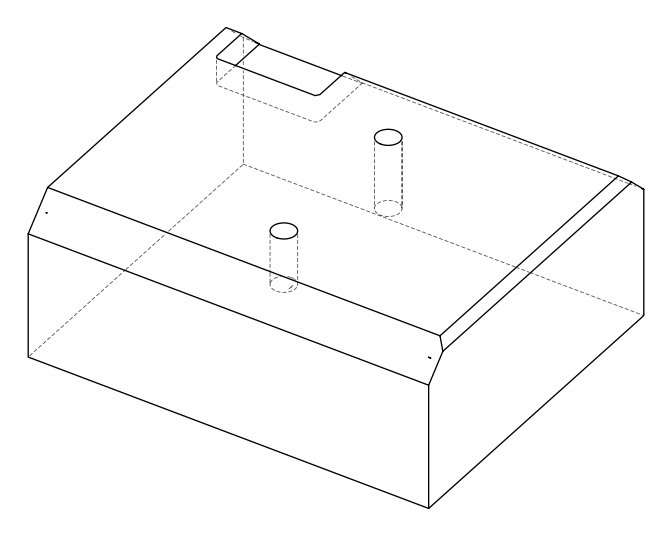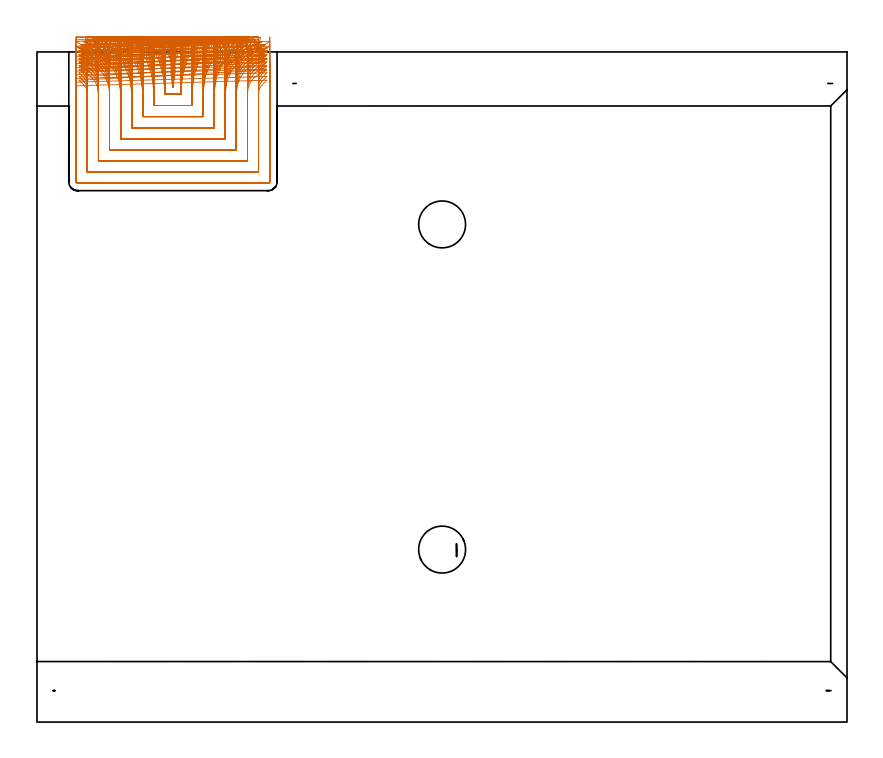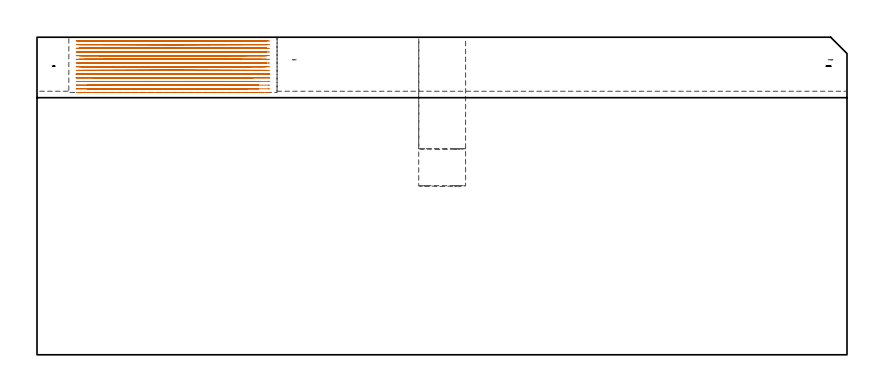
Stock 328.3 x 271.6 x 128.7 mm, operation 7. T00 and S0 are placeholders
(PLAN: 7 operations, 2 tool changes, 101.4 min)
(1 INDEXABLE_INSERT_DRILL_BLIND_HOLE_FROM_SOLID | STEP1POCKET | NXT0302_009 | 0.19 min | 12824 mm3)
(2 INDEXABLE_INSERT_DRILL_BLIND_HOLE_FROM_SOLID_1 | STEP1POCKET_1 | NXT0302_009 | 0.25 min | 17071 mm3)
(3 AREA_MILL | FG_CHAMFER_SURFACE | UGT0205_001 | 1.17 min | 5029 mm3)
(4 AREA_MILL_1 | FG_CHAMFER_SURFACE_1 | UGT0205_001 | 15.08 min | 57332 mm3)
(5 AREA_MILL_2 | FG_CHAMFER_SURFACE_2 | UGT0205_001 | 5.74 min | 5185 mm3)
(6 AREA_MILL_3 | FG_CHAMFER_SURFACE_3 | UGT0205_001 | 23.95 min | 98334 mm3)
(7 MILL_SLOT | SLOT_PARTIAL_RECTANGULAR | UGT0201_014 | Follow Part, ap 1.5, ae 75% | 55.04 min | 102277 mm3)
(TOOL NXT0302_009 | Index. Insert Drill 19mm [880-D1900L25-05] | D19 PA176 FL95 Z2)
(TOOL UGT0205_001 | Chamfer Mill 20 x 3 x 45 deg. | D20 FL50 Z2)
(TOOL UGT0201_014 | End mill 6 mm | D6 FL24 Z4)
(OP 7 MILL_SLOT)
G17 G21 G94 G90
T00 M6
G54
G17 G0 G90 X49.81 Y277.22 S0 M3
G43 Z138.7 H0
Z127.207
G94 G1 X51.271 Y274.6 F250.
G2 X55.101 Y265.05 R40.5 F500.
G1 X55.1 Y260.184
X55.101 Y265.05
G2 X58.932 Y274.6 R40.5
G1 X60.394 Y277.22 F250.
X44.37 Y277.11
X46.014 Y274.6
G2 X51.9 Y254.874 R36. F500.
G1 Y254.4
X58.3
Y254.868
G2 X64.189 Y274.6 R36.
G1 X65.834 Y277.109 F250.
X38.58 Y276.939
X40.458 Y274.6
G2 X47.4 Y254.874 R31.5 F500.
G1 Y249.9
X62.8
Y254.868
G2 X69.746 Y274.6 R31.5
G1 X71.625 Y276.938 F250.
X32.144 Y276.648
X34.335 Y274.6
G2 X42.9 Y254.874 R27. F500.
G1 Y245.4
X67.3
Y254.868
G2 X75.871 Y274.6 R27.
G1 X78.063 Y276.648 F250.
X24.092 Y276.043
X26.722 Y274.6
G2 X38.4 Y254.874 R22.5 F500.
G1 Y240.9
X71.8
Y254.868
G2 X83.488 Y274.6 R22.5
G1 X86.119 Y276.042 F250.
X17.086 Y273.083 F500.
X20.007 Y272.399 F250.
G2 X33.9 Y254.874 R18. F500.
G1 Y236.4
X76.3
Y254.868
G2 X90.193 Y272.393 R18.
G1 X93.114 Y273.078 F250.
X17.034 Y268.656 F500.
X19.899 Y267.768 F250.
G2 X29.4 Y254.874 R13.5 F500.
G1 Y231.9
X80.8
Y254.868
G2 X90.3 Y267.762 R13.5
G1 X93.165 Y268.651 F250.
X17.212 Y264.269 F500.
X19.9 Y262.936 F250.
G2 X24.9 Y254.874 R9. F500.
G1 Y227.4
X85.3
Y254.868
G2 X90.3 Y262.93 R9.
G1 X92.987 Y264.263 F250.
X17.042 Y260.16 F500.
X19.13 Y258.006 F250.
G2 X20.4 Y254.874 R4.5 F500.
G1 Y222.9
X89.8
Y254.868
G2 X91.071 Y258.002 R4.5
G1 X93.16 Y260.155 F250.
X15.9 Y257.874 F500.
Y254.874 F250.
Y218.9 F500.
G3 X16.4 Y218.4 R0.5
G1 X93.8
G3 X94.3 Y218.9 R0.5
G1 Y254.868
Y257.868 F250.
G0 Z138.7
X50.714 Y277.279
Z125.713
G1 X52.064 Y274.6
G2 X55.101 Y266.544 R40.5 F500.
G1 X55.993 Y263.679
G3 X55.314 Y257.4 R39.
G1 X54.886
G3 X54.209 Y263.679 R39.
X55.993 Y263.679 R3.
G1 X55.101 Y266.544
G2 X58.139 Y274.6 R40.5
G1 X59.49 Y277.279 F250.
X45.422 Y277.187
X46.942 Y274.6
G2 X51.9 Y256.368 R36. F500.
G1 Y254.4
X58.3
Y256.361
G2 X63.262 Y274.6 R36.
G1 X64.782 Y277.187 F250.
X39.851 Y277.046
X41.587 Y274.6
G2 X47.4 Y256.368 R31.5 F500.
G1 Y249.9
X62.8
Y256.361
G2 X68.617 Y274.6 R31.5
G1 X70.354 Y277.046 F250.
X33.789 Y276.813
X35.815 Y274.6
G2 X42.9 Y256.368 R27. F500.
G1 Y245.4
X67.3
Y256.361
G2 X74.391 Y274.6 R27.
G1 X76.418 Y276.812 F250.
X26.654 Y276.358
X29.085 Y274.6
G2 X38.4 Y256.368 R22.5 F500.
G1 Y240.9
X71.8
Y256.361
G2 X81.124 Y274.6 R22.5
G1 X83.556 Y276.357 F250.
X17.868 Y274.51 F500.
X20.757 Y273.7 F250.
G2 X33.9 Y256.368 R18. F500.
G1 Y236.4
X76.3
Y256.361
G2 X89.447 Y273.695 R18.
G1 X92.336 Y274.504 F250.
X17.034 Y270.151 F500.
X19.899 Y269.262 F250.
G2 X29.4 Y256.368 R13.5 F500.
G1 Y231.9
X80.8
Y256.361
G2 X90.3 Y269.255 R13.5
G1 X93.165 Y270.144 F250.
X17.212 Y265.764 F500.
X19.9 Y264.43 F250.
G2 X24.9 Y256.368 R9. F500.
G1 Y227.4
X85.3
Y256.361
G2 X90.3 Y264.424 R9.
G1 X92.987 Y265.757 F250.
X17.042 Y261.654 F500.
X19.131 Y259.501 F250.
G2 X20.4 Y256.368 R4.5 F500.
G1 Y222.9
X89.8
Y256.361
G2 X91.071 Y259.496 R4.5
G1 X93.16 Y261.648 F250.
X15.9 Y259.368 F500.
Y256.368 F250.
Y218.9 F500.
G3 X16.4 Y218.4 R0.5
G1 X93.8
G3 X94.3 Y218.9 R0.5
G1 Y256.361
Y259.361 F250.
G0 Z138.7
X51.539 Y277.332
Z124.22
G1 X52.779 Y274.6
G2 X55.101 Y268.037 R40.5 F500.
G1 X55.993 Y265.172
G3 X55.3 Y257.855 R39.
G1 Y257.4
X54.9
Y257.86
G3 X54.208 Y265.172 R39.
X55.993 Y265.172 R3.
G1 X55.101 Y268.037
G2 X57.424 Y274.6 R40.5
G1 X58.664 Y277.332 F250.
X46.376 Y277.256
X47.771 Y274.6
G2 X51.9 Y257.86 R36. F500.
G1 Y254.4
X58.3
Y257.855
G2 X62.431 Y274.6 R36.
G1 X63.827 Y277.256 F250.
X40.99 Y277.141
X42.584 Y274.6
G2 X47.4 Y257.86 R31.5 F500.
G1 Y249.9
X62.8
Y257.855
G2 X67.619 Y274.6 R31.5
G1 X69.214 Y277.141 F250.
X35.225 Y276.954
X37.085 Y274.6
G2 X42.9 Y257.86 R27. F500.
G1 Y245.4
X67.3
Y257.855
G2 X73.12 Y274.6 R27.
G1 X74.98 Y276.953 F250.
X28.703 Y276.605
X30.934 Y274.6
G2 X38.4 Y257.86 R22.5 F500.
G1 Y240.9
X71.8
Y257.855
G2 X79.272 Y274.6 R22.5
G1 X81.504 Y276.604 F250.
X19.777 Y275.692
X22.564 Y274.581
G2 X33.9 Y257.86 R18. F500.
G1 Y236.4
X76.3
Y257.855
G2 X87.646 Y274.58 R18.
G1 X90.434 Y275.689 F250.
X17.034 Y271.643 F500.
X19.899 Y270.755 F250.
G2 X29.4 Y257.86 R13.5 F500.
G1 Y231.9
X80.8
Y257.855
G2 X90.3 Y270.749 R13.5
G1 X93.165 Y271.638 F250.
X17.212 Y267.256 F500.
X19.899 Y265.923 F250.
G2 X24.9 Y257.86 R9. F500.
G1 Y227.4
X85.3
Y257.855
G2 X90.3 Y265.917 R9.
G1 X92.987 Y267.251 F250.
X17.041 Y263.147 F500.
X19.13 Y260.993 F250.
G2 X20.4 Y257.86 R4.5 F500.
G1 Y222.9
X89.8
Y257.855
G2 X91.071 Y260.989 R4.5
G1 X93.16 Y263.142 F250.
X15.9 Y260.86 F500.
Y257.86 F250.
Y218.9 F500.
G3 X16.4 Y218.4 R0.5
G1 X93.8
G3 X94.3 Y218.9 R0.5
G1 Y257.855
Y260.855 F250.
G0 Z138.7
X52.291 Y277.379
Z122.727
G1 X53.421 Y274.6
G2 X55.101 Y269.53 R40.5 F500.
G1 X55.993 Y266.666
G3 X55.3 Y259.349 R39.
G1 Y257.4
X54.9
Y259.354
G3 X54.208 Y266.666 R39.
X55.993 Y266.666 R3.
G1 X55.101 Y269.53
G2 X56.781 Y274.6 R40.5
G1 X57.911 Y277.379 F250.
X47.242 Y277.318
X48.512 Y274.6
G2 X51.9 Y259.354 R36. F500.
G1 Y254.4
X58.3
Y259.349
G2 X61.69 Y274.6 R36.
G1 X62.961 Y277.317 F250.
X42.013 Y277.225
X43.465 Y274.6
G2 X47.4 Y259.354 R31.5 F500.
G1 Y249.9
X62.8
Y259.349
G2 X66.738 Y274.6 R31.5
G1 X68.191 Y277.225 F250.
X36.489 Y277.076
X38.183 Y274.6
G2 X42.9 Y259.354 R27. F500.
G1 Y245.4
X67.3
Y259.349
G2 X72.02 Y274.6 R27.
G1 X73.715 Y277.076 F250.
X30.414 Y276.806
X32.447 Y274.6
G2 X38.4 Y259.354 R22.5 F500.
G1 Y240.9
X71.8
Y259.349
G2 X77.758 Y274.6 R22.5
G1 X79.791 Y276.806 F250.
X22.927 Y276.195
X25.468 Y274.6
G2 X33.9 Y259.354 R18. F500.
G1 Y236.4
X76.3
Y259.349
G2 X84.74 Y274.6 R18.
G1 X87.282 Y276.193 F250.
X17.104 Y273.131 F500.
X19.965 Y272.227 F250.
G2 X29.4 Y259.354 R13.5 F500.
G1 Y231.9
X80.8
Y259.349
G2 X90.235 Y272.222 R13.5
G1 X93.096 Y273.125 F250.
X17.212 Y268.75 F500.
X19.899 Y267.416 F250.
G2 X24.9 Y259.354 R9. F500.
G1 Y227.4
X85.3
Y259.349
G2 X90.3 Y267.411 R9.
G1 X92.987 Y268.744 F250.
X17.041 Y264.64 F500.
X19.13 Y262.487 F250.
G2 X20.4 Y259.354 R4.5 F500.
G1 Y222.9
X89.8
Y259.349
G2 X91.071 Y262.483 R4.5
G1 X93.16 Y264.635 F250.
X15.9 Y262.354 F500.
Y259.354 F250.
Y218.9 F500.
G3 X16.4 Y218.4 R0.5
G1 X93.8
G3 X94.3 Y218.9 R0.5
G1 Y259.349
Y262.349 F250.
G0 Z138.7
X52.975 Y277.422
Z121.233
G1 X53.993 Y274.6
G2 X55.1 Y271.026 R40.5 F500.
G1 X55.992 Y268.162
G3 X55.3 Y260.848 R39.
G1 Y257.4
X54.9
Y260.847
G3 X54.208 Y268.162 R39.
X55.992 Y268.162 R3.
G1 X55.1 Y271.026
G2 X56.206 Y274.6 R40.5
G1 X57.225 Y277.422 F250.
X48.023 Y277.372
X49.17 Y274.6
G2 X51.9 Y260.847 R36. F500.
G1 Y254.4
X58.3
Y260.848
G2 X61.03 Y274.6 R36.
G1 X62.176 Y277.372 F250.
X42.929 Y277.299
X44.239 Y274.6
G2 X47.4 Y260.847 R31.5 F500.
G1 Y249.9
X62.8
Y260.848
G2 X65.961 Y274.6 R31.5
G1 X67.27 Y277.299 F250.
X37.607 Y277.182
X39.135 Y274.6
G2 X42.9 Y260.847 R27. F500.
G1 Y245.4
X67.3
Y260.848
G2 X71.065 Y274.6 R27.
G1 X72.593 Y277.182 F250.
X31.874 Y276.974
X33.708 Y274.6
G2 X38.4 Y260.847 R22.5 F500.
G1 Y240.9
X71.8
Y260.848
G2 X76.492 Y274.6 R22.5
G1 X78.326 Y276.974 F250.
X25.221 Y276.535
X27.513 Y274.6
G2 X33.9 Y260.847 R18. F500.
G1 Y236.4
X76.3
Y260.848
G2 X82.686 Y274.6 R18.
G1 X84.978 Y276.536 F250.
X17.771 Y274.549 F500.
X20.584 Y273.508 F250.
G2 X29.4 Y260.847 R13.5 F500.
G1 Y231.9
X80.8
Y260.848
G2 X89.615 Y273.509 R13.5
G1 X92.428 Y274.55 F250.
X17.212 Y270.243 F500.
X19.899 Y268.91 F250.
G2 X24.9 Y260.847 R9. F500.
G1 Y227.4
X85.3
Y260.848
G2 X90.3 Y268.91 R9.
G1 X92.987 Y270.243 F250.
X17.041 Y266.134 F500.
X19.13 Y263.98 F250.
G2 X20.4 Y260.847 R4.5 F500.
G1 Y222.9
X89.8
Y260.848
G2 X91.073 Y263.984 R4.5
G1 X93.164 Y266.136 F250.
X15.9 Y263.847 F500.
Y260.847 F250.
Y218.9 F500.
G3 X16.4 Y218.4 R0.5
G1 X93.8
G3 X94.3 Y218.9 R0.5
G1 Y260.848
Y263.848 F250.
G0 Z138.7
X53.589 Y277.459
Z119.74
G1 X54.498 Y274.6
G2 X55.1 Y272.513 R40.5 F500.
G1 X55.992 Y269.649
G3 X55.3 Y262.336 R39.
G1 Y257.4
X54.9
Y262.333
G3 X54.208 Y269.649 R39.
X55.992 Y269.649 R3.
G1 X55.1 Y272.513
G2 X55.702 Y274.6 R40.5
G1 X56.61 Y277.459 F250.
X48.724 Y277.42
X49.746 Y274.6
G2 X51.9 Y262.333 R36. F500.
G1 Y254.4
X58.3
Y262.336
G2 X60.454 Y274.6 R36.
G1 X61.476 Y277.421 F250.
X43.745 Y277.363
X44.913 Y274.6
G2 X47.4 Y262.333 R31.5 F500.
G1 Y249.9
X62.8
Y262.336
G2 X65.286 Y274.6 R31.5
G1 X66.454 Y277.363 F250.
X38.59 Y277.273
X39.953 Y274.6
G2 X42.9 Y262.333 R27. F500.
G1 Y245.4
X67.3
Y262.336
G2 X70.246 Y274.6 R27.
G1 X71.609 Y277.273 F250.
X33.127 Y277.115
X34.762 Y274.6
G2 X38.4 Y262.333 R22.5 F500.
G1 Y240.9
X71.8
Y262.336
G2 X75.436 Y274.6 R22.5
G1 X77.072 Y277.115 F250.
X27.029 Y276.796
X29.073 Y274.6
G2 X33.9 Y262.333 R18. F500.
G1 Y236.4
X76.3
Y262.336
G2 X81.125 Y274.6 R18.
G1 X83.169 Y276.796 F250.
X19.21 Y275.761
X21.898 Y274.428
G2 X29.4 Y262.333 R13.5 F500.
G1 Y231.9
X80.8
Y262.336
G2 X88.299 Y274.429 R13.5
G1 X90.987 Y275.762 F250.
X17.211 Y271.729 F500.
X19.899 Y270.396 F250.
G2 X24.9 Y262.333 R9. F500.
G1 Y227.4
X85.3
Y262.336
G2 X90.3 Y270.398 R9.
G1 X92.987 Y271.731 F250.
X17.039 Y267.621 F500.
X19.129 Y265.468 F250.
G2 X20.4 Y262.333 R4.5 F500.
G1 Y222.9
X89.8
Y262.336
G2 X91.071 Y265.47 R4.5
G1 X93.16 Y267.622 F250.
X15.9 Y265.333 F500.
Y262.333 F250.
Y218.9 F500.
G3 X16.4 Y218.4 R0.5
G1 X93.8
G3 X94.3 Y218.9 R0.5
G1 Y262.336
Y265.336 F250.
G0 Z138.7
X54.143 Y277.492
Z118.247
G1 X54.941 Y274.6
G2 X55.1 Y274.007 R40.5 F500.
G1 X55.992 Y271.143
G3 X55.3 Y263.829 R39.
G1 Y257.4
X54.9
Y263.827
G3 X54.208 Y271.143 R39.
X55.992 Y271.143 R3.
G1 X55.1 Y274.007
G2 X55.258 Y274.6 R40.5
G1 X56.056 Y277.492 F250.
X49.353 Y277.463
X50.25 Y274.6
G2 X51.9 Y263.827 R36. F500.
G1 Y254.4
X58.3
Y263.829
G2 X59.949 Y274.6 R36.
G1 X60.847 Y277.463 F250.
X44.475 Y277.419
X45.501 Y274.6
G2 X47.4 Y263.827 R31.5 F500.
G1 Y249.9
X62.8
Y263.829
G2 X64.699 Y274.6 R31.5
G1 X65.724 Y277.419 F250.
X39.461 Y277.351
X40.658 Y274.6
G2 X42.9 Y263.827 R27. F500.
G1 Y245.4
X67.3
Y263.829
G2 X69.541 Y274.6 R27.
G1 X70.738 Y277.351 F250.
X34.217 Y277.234
X35.653 Y274.6
G2 X38.4 Y263.827 R22.5 F500.
G1 Y240.9
X71.8
Y263.829
G2 X74.546 Y274.6 R22.5
G1 X75.982 Y277.234 F250.
X28.525 Y277.003
X30.32 Y274.6
G2 X33.9 Y263.827 R18. F500.
G1 Y236.4
X76.3
Y263.829
G2 X79.878 Y274.6 R18.
G1 X81.673 Y277.004 F250.
X21.642 Y276.408
X24.036 Y274.6
G2 X29.4 Y263.827 R13.5 F500.
G1 Y231.9
X80.8
Y263.829
G2 X86.161 Y274.6 R13.5
G1 X88.555 Y276.409 F250.
X17.227 Y273.22 F500.
X19.912 Y271.883 F250.
G2 X24.9 Y263.827 R9. F500.
G1 Y227.4
X85.3
Y263.829
G2 X90.286 Y271.885 R9.
G1 X92.972 Y273.223 F250.
X17.039 Y269.114 F500.
X19.129 Y266.961 F250.
G2 X20.4 Y263.827 R4.5 F500.
G1 Y222.9
X89.8
Y263.829
G2 X91.071 Y266.963 R4.5
G1 X93.16 Y269.116 F250.
X15.9 Y266.827 F500.
Y263.827 F250.
Y218.9 F500.
G3 X16.4 Y218.4 R0.5
G1 X93.8
G3 X94.3 Y218.9 R0.5
G1 Y263.829
Y266.829 F250.
G0 Z138.7
X49.91 Y277.499
Z116.753
G1 X50.683 Y274.6
G2 X51.261 Y272.073 R36. F500.
G1 X54.208 Y272.636
G3 X55.992 Y272.636 R3.
X55.3 Y265.323 R39.
G1 Y257.4
X54.9
Y265.319
G3 X54.208 Y272.636 R39.
G1 X51.261 Y272.073
G2 X51.9 Y265.319 R36.
G1 Y254.4
X58.3
Y265.323
G2 X59.516 Y274.6 R36.
G1 X60.289 Y277.499 F250.
X45.118 Y277.467
X46.002 Y274.6
G2 X47.4 Y265.319 R31.5 F500.
G1 Y249.9
X62.8
Y265.323
G2 X64.197 Y274.6 R31.5
G1 X65.081 Y277.467 F250.
X40.224 Y277.417
X41.255 Y274.6
G2 X42.9 Y265.319 R27. F500.
G1 Y245.4
X67.3
Y265.323
G2 X68.944 Y274.6 R27.
G1 X69.975 Y277.417 F250.
X35.159 Y277.333
X36.397 Y274.6
G2 X38.4 Y265.319 R22.5 F500.
G1 Y240.9
X71.8
Y265.323
G2 X73.802 Y274.6 R22.5
G1 X75.038 Y277.333 F250.
X29.776 Y277.171
X31.323 Y274.6
G2 X33.9 Y265.319 R18. F500.
G1 Y236.4
X76.3
Y265.323
G2 X78.875 Y274.6 R18.
G1 X80.421 Y277.171 F250.
X23.642 Y276.779
X25.704 Y274.6
G2 X29.4 Y265.319 R13.5 F500.
G1 Y231.9
X80.8
Y265.323
G2 X84.492 Y274.6 R13.5
G1 X86.554 Y276.779 F250.
X17.721 Y274.63 F500.
X20.332 Y273.153 F250.
G2 X24.9 Y265.319 R9. F500.
G1 Y227.4
X85.3
Y265.323
G2 X89.866 Y273.155 R9.
G1 X92.476 Y274.633 F250.
X17.037 Y270.607 F500.
X19.128 Y268.455 F250.
G2 X20.4 Y265.319 R4.5 F500.
G1 Y222.9
X89.8
Y265.323
G2 X91.072 Y268.458 R4.5
G1 X93.162 Y270.61 F250.
X15.9 Y268.319 F500.
Y265.319 F250.
Y218.9 F500.
G3 X16.4 Y218.4 R0.5
G1 X93.8
G3 X94.3 Y218.9 R0.5
G1 Y265.323
Y268.323 F250.
G0 Z138.7
X50.404 Y277.529
Z115.26
G1 X51.052 Y274.6
G2 X51.261 Y273.584 R36. F500.
G1 X54.208 Y274.147
G3 X55.992 Y274.147 R3.
X55.3 Y266.834 R39.
G1 Y257.4
X54.9
Y266.831
G3 X54.208 Y274.147 R39.
G1 X51.261 Y273.584
G2 X51.9 Y266.831 R36.
G1 Y254.4
X58.3
Y266.834
G2 X59.148 Y274.6 R36.
G1 X59.795 Y277.529 F250.
X45.687 Y277.507
X46.427 Y274.6
G2 X47.4 Y266.831 R31.5 F500.
G1 Y249.9
X62.8
Y266.834
G2 X63.772 Y274.6 R31.5
G1 X64.512 Y277.507 F250.
X40.895 Y277.473
X41.758 Y274.6
G2 X42.9 Y266.831 R27. F500.
G1 Y245.4
X67.3
Y266.834
G2 X68.441 Y274.6 R27.
G1 X69.304 Y277.473 F250.
X35.98 Y277.415
X37.016 Y274.6
G2 X38.4 Y266.831 R22.5 F500.
G1 Y240.9
X71.8
Y266.834
G2 X73.183 Y274.6 R22.5
G1 X74.218 Y277.416 F250.
X30.842 Y277.306
X32.137 Y274.6
G2 X33.9 Y266.831 R18. F500.
G1 Y236.4
X76.3
Y266.834
G2 X78.061 Y274.6 R18.
G1 X79.356 Y277.306 F250.
X25.214 Y277.053
X26.94 Y274.6
G2 X29.4 Y266.831 R13.5 F500.
G1 Y231.9
X80.8
Y266.834
G2 X83.257 Y274.6 R13.5
G1 X84.983 Y277.054 F250.
X18.721 Y275.888
X21.156 Y274.136
G2 X24.9 Y266.831 R9. F500.
G1 Y227.4
X85.3
Y266.834
G2 X89.044 Y274.14 R9.
G1 X91.479 Y275.892 F250.
X16.918 Y272.142 F500.
X19.056 Y270.038 F250.
G2 X20.4 Y266.831 R4.5 F500.
G1 Y222.9
X89.8
Y266.834
G2 X91.146 Y270.044 R4.5
G1 X93.286 Y272.147 F250.
X15.9 Y269.831 F500.
Y266.831 F250.
Y218.9 F500.
G3 X16.4 Y218.4 R0.5
G1 X93.8
G3 X94.3 Y218.9 R0.5
G1 Y266.834
Y269.834 F250.
G0 Z138.7
X56.24 Y277.564
Z113.767
G1 X55.773 Y274.6
G3 X55.3 Y268.541 R39. F500.
G1 Y257.4
X54.9
Y268.533
G3 X54.425 Y274.6 R39.
G1 X51.385
G2 X51.9 Y268.533 R36.
G1 Y254.4
X58.3
Y268.541
G2 X58.813 Y274.6 R36.
G1 X59.318 Y277.557 F250.
X46.233 Y277.544
X46.81 Y274.6
G2 X47.4 Y268.533 R31.5 F500.
G1 Y249.9
X62.8
Y268.541
G2 X63.388 Y274.6 R31.5
G1 X63.965 Y277.544 F250.
X41.536 Y277.523
X42.21 Y274.6
G2 X42.9 Y268.533 R27. F500.
G1 Y245.4
X67.3
Y268.541
G2 X67.989 Y274.6 R27.
G1 X68.662 Y277.524 F250.
X36.758 Y277.489
X37.567 Y274.6
G2 X38.4 Y268.533 R22.5 F500.
G1 Y240.9
X71.8
Y268.541
G2 X72.631 Y274.6 R22.5
G1 X73.439 Y277.489 F250.
X31.836 Y277.424
X32.847 Y274.6
G2 X33.9 Y268.533 R18. F500.
G1 Y236.4
X76.3
Y268.541
G2 X77.35 Y274.6 R18.
G1 X78.36 Y277.425 F250.
X26.612 Y277.28
X27.96 Y274.6
G2 X29.4 Y268.533 R13.5 F500.
G1 Y231.9
X80.8
Y268.541
G2 X82.236 Y274.6 R13.5
G1 X83.582 Y277.281 F250.
X20.526 Y276.816
X22.548 Y274.6
G2 X24.9 Y268.533 R9. F500.
G1 Y227.4
X85.3
Y268.541
G2 X87.645 Y274.6 R9.
G1 X89.664 Y276.818 F250.
X15.808 Y273.941 F500.
X18.332 Y272.32 F250.
G2 X20.4 Y268.533 R4.5 F500.
G1 Y222.9
X89.8
Y268.541
G2 X91.871 Y272.33 R4.5
G1 X94.397 Y273.949 F250.
X15.9 Y271.533 F500.
Y268.533 F250.
Y218.9 F500.
G3 X16.4 Y218.4 R0.5
G1 X93.8
G3 X94.3 Y218.9 R0.5
G1 Y268.541
Y271.541 F250.
G0 Z138.7
X55.829 Y277.583
Z112.273
G1 X55.515 Y274.6
G3 X55.3 Y270.513 R39. F500.
G1 Y257.4
X54.9
Y270.504
G3 X54.684 Y274.6 R39.
G1 X51.666
G2 X51.9 Y270.504 R36.
G1 Y254.4
X58.3
Y270.513
G2 X58.533 Y274.6 R36.
G1 X58.873 Y277.581 F250.
X46.742 Y277.575
X47.133 Y274.6
G2 X47.4 Y270.504 R31.5 F500.
G1 Y249.9
X62.8
Y270.513
G2 X63.066 Y274.6 R31.5
G1 X63.456 Y277.575 F250.
X42.132 Y277.565
X42.588 Y274.6
G2 X42.9 Y270.504 R27. F500.
G1 Y245.4
X67.3
Y270.513
G2 X67.611 Y274.6 R27.
G1 X68.065 Y277.565 F250.
X37.478 Y277.55
X38.024 Y274.6
G2 X38.4 Y270.504 R22.5 F500.
G1 Y240.9
X71.8
Y270.513
G2 X72.174 Y274.6 R22.5
G1 X72.719 Y277.55 F250.
X32.745 Y277.521
X33.428 Y274.6
G2 X33.9 Y270.504 R18. F500.
G1 Y236.4
X76.3
Y270.513
G2 X76.77 Y274.6 R18.
G1 X77.451 Y277.522 F250.
X27.853 Y277.459
X28.764 Y274.6
G2 X29.4 Y270.504 R13.5 F500.
G1 Y231.9
X80.8
Y270.513
G2 X81.434 Y274.6 R13.5
G1 X82.342 Y277.459 F250.
X22.549 Y277.271
X23.914 Y274.6
G2 X24.9 Y270.504 R9. F500.
G1 Y227.4
X85.3
Y270.513
G2 X86.282 Y274.6 R9.
G1 X87.644 Y277.273 F250.
X15.849 Y275.912
X18.361 Y274.272
G2 X20.4 Y270.504 R4.5 F500.
G1 Y222.9
X89.8
Y270.513
G2 X91.834 Y274.277 R4.5
G1 X94.344 Y275.921 F250.
X15.9 Y273.504 F500.
Y270.504 F250.
Y218.9 F500.
G3 X16.4 Y218.4 R0.5
G1 X93.8
G3 X94.3 Y218.9 R0.5
G1 Y270.513
Y273.513 F250.
G0 Z138.7
X55.393 Y277.599
Z110.78
G1 X55.314 Y274.6
G3 X55.3 Y273.565 R39. F500.
G1 Y257.4
X54.9
Y273.554
G3 X54.886 Y274.6 R39.
G1 X51.885
G2 X51.9 Y273.554 R36.
G1 Y254.4
X58.3
Y273.565
G2 X58.315 Y274.6 R36.
G1 X58.401 Y277.599 F250.
X47.283 Y277.598
X47.383 Y274.6
G2 X47.4 Y273.554 R31.5 F500.
G1 Y249.9
X62.8
Y273.565
G2 X62.817 Y274.6 R31.5
G1 X62.916 Y277.598 F250.
X42.763
X42.88 Y274.6
G2 X42.9 Y273.554 R27. F500.
G1 Y245.4
X67.3
Y273.565
G2 X67.32 Y274.6 R27.
G1 X67.435 Y277.598 F250.
X38.236 Y277.597
X38.376 Y274.6
G2 X38.4 Y273.554 R22.5 F500.
G1 Y240.9
X71.8
Y273.565
G2 X71.824 Y274.6 R22.5
G1 X71.962 Y277.597 F250.
X33.695 Y277.595
X33.87 Y274.6
G2 X33.9 Y273.554 R18. F500.
G1 Y236.4
X76.3
Y273.565
G2 X76.33 Y274.6 R18.
G1 X76.502 Y277.595 F250.
X29.127 Y277.591
X29.359 Y274.6
G2 X29.4 Y273.554 R13.5 F500.
G1 Y231.9
X80.8
Y273.565
G2 X80.84 Y274.6 R13.5
G1 X81.07 Y277.591 F250.
X24.49 Y277.58
X24.839 Y274.6
G2 X24.9 Y273.554 R9. F500.
G1 Y227.4
X85.3
Y273.565
G2 X85.36 Y274.6 R9.
G1 X85.705 Y277.58 F250.
X19.579 Y277.518
X20.277 Y274.6
G2 X20.4 Y273.554 R4.5 F500.
G1 Y222.9
X89.8
Y273.565
G2 X89.921 Y274.6 R4.5
G1 X90.61 Y277.52 F250.
X15.9 Y276.554
Y273.554
Y218.9 F500.
G3 X16.4 Y218.4 R0.5
G1 X93.8
G3 X94.3 Y218.9 R0.5
G1 Y273.565
Y276.565 F250.
G0 X55.306 Y277.6 Z109.287
G1 X55.3 Y274.6
Y274.521 F500.
Y257.4
X54.9
Y274.52
Y274.6
X51.9
Y274.52
Y254.4
X58.3
Y274.521
Y274.6
X58.307 Y277.6 F250.
X47.392
X47.4 Y274.6
Y274.52 F500.
Y249.9
X62.8
Y274.521
Y274.6
X62.808 Y277.6 F250.
X42.891
X42.9 Y274.6
Y274.52 F500.
Y245.4
X67.3
Y274.521
Y274.6
X67.309 Y277.6 F250.
X38.389
X38.4 Y274.6
Y274.52 F500.
Y240.9
X71.8
Y274.521
Y274.6
X71.811 Y277.6 F250.
X33.887
X33.9 Y274.6
Y274.52 F500.
Y236.4
X76.3
Y274.521
Y274.6
X76.313 Y277.6 F250.
X29.382
X29.4 Y274.6
Y274.52 F500.
Y231.9
X80.8
Y274.521
Y274.6
X80.818 Y277.6 F250.
X24.873
X24.9 Y274.6
Y274.52 F500.
Y227.4
X85.3
Y274.521
Y274.6
X85.327 Y277.6 F250.
X20.346
X20.399 Y274.6
X20.4 Y274.52 F500.
Y222.9
X89.8
Y274.521
X89.801 Y274.6
X89.853 Y277.6 F250.
X15.9 Y277.52
Y274.52
Y218.9 F500.
G3 X16.4 Y218.4 R0.5
G1 X93.8
G3 X94.3 Y218.9 R0.5
G1 Y274.521
Y277.521 F250.
G0 X55.3 Y277.6 Z107.793
G1 Y274.6
Y257.4 F500.
X54.9
Y274.6
X51.9
Y254.4
X58.3
Y274.6
Y277.6 F250.
X47.4
Y274.6
Y249.9 F500.
X62.8
Y274.6
Y277.6 F250.
X42.9
Y274.6
Y245.4 F500.
X67.3
Y274.6
Y277.6 F250.
X38.4
Y274.6
Y240.9 F500.
X71.8
Y274.6
Y277.6 F250.
X33.9
Y274.6
Y236.4 F500.
X76.3
Y274.6
Y277.6 F250.
X29.4
Y274.6
Y231.9 F500.
X80.8
Y274.6
Y277.6 F250.
X24.9
Y274.6
Y227.4 F500.
X85.3
Y274.6
Y277.6 F250.
X20.4
Y274.6
Y222.9 F500.
X89.8
Y274.6
Y277.6 F250.
X15.9
Y274.6
Y218.9 F500.
G3 X16.4 Y218.4 R0.5
G1 X93.8
G3 X94.3 Y218.9 R0.5
G1 Y274.6
Y277.6 F250.
G0 X55.3 Z106.3
G1 Y274.6
Y257.4 F500.
X54.9
Y274.6
X51.9
Y254.4
X58.3
Y274.6
Y277.6 F250.
X47.4
Y274.6
Y249.9 F500.
X62.8
Y274.6
Y277.6 F250.
X42.9
Y274.6
Y245.4 F500.
X67.3
Y274.6
Y277.6 F250.
X38.4
Y274.6
Y240.9 F500.
X71.8
Y274.6
Y277.6 F250.
X33.9
Y274.6
Y236.4 F500.
X76.3
Y274.6
Y277.6 F250.
X29.4
Y274.6
Y231.9 F500.
X80.8
Y274.6
Y277.6 F250.
X24.9
Y274.6
Y227.4 F500.
X85.3
Y274.6
Y277.6 F250.
X20.4
Y274.6
Y222.9 F500.
X89.8
Y274.6
Y277.6 F250.
X15.9
Y274.6
Y218.9 F500.
G3 X16.4 Y218.4 R0.5
G1 X93.8
G3 X94.3 Y218.9 R0.5
G1 Y274.6
Y277.6 F250.
G0 Z138.7
M5
M2
